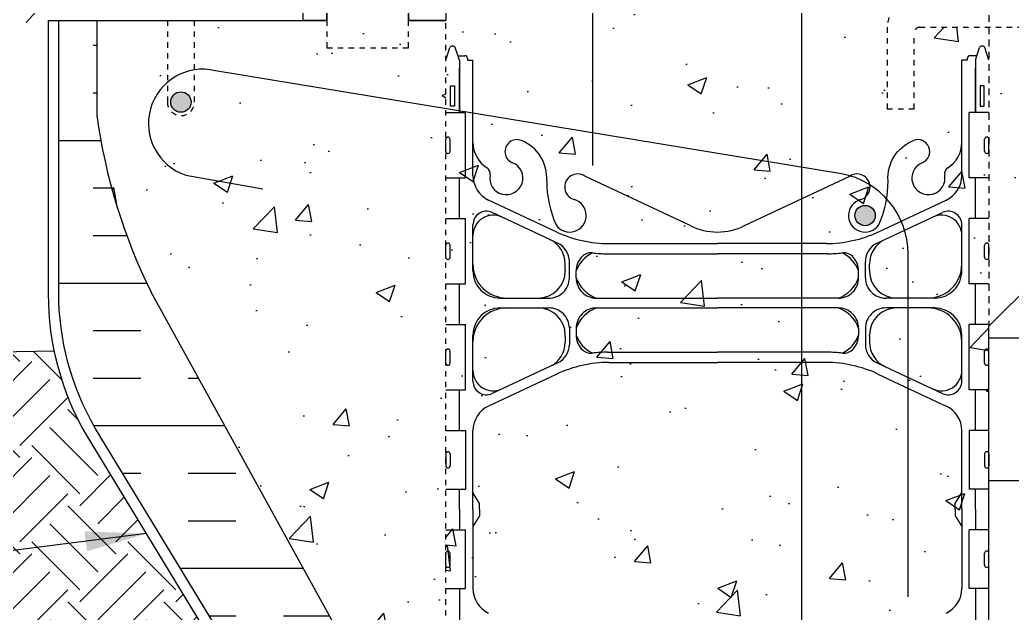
# Model space of a CAD drawing. Header units: inches. Extents: x 112.5 to 171.6, y -23.4 to 65.9.
# Drawn here: x 127.28 to 145.55, y 12.83 to 23.75 of the extents above; entities that cross this region are included whole.
import ezdxf

# ---------------------------------------------------------------- set-up
doc = ezdxf.new("R2010")
doc.units = ezdxf.units.IN
doc.header["$LTSCALE"] = 0.5
doc.header["$MEASUREMENT"] = 0
doc.linetypes.add('DASHED2', pattern=[0.375, 0.25, -0.125])
doc.linetypes.add('HIDDEN2', pattern=[0.1875, 0.125, -0.0625])
for name, color, linetype in [('HATCH', 12, 'Continuous'), ('Hidden2', 12, 'HIDDEN2'), ('LINE15', 9, 'Continuous'), ('line25', 2, 'Continuous'), ('LINE3', 3, 'Continuous'), ('LINE50', 5, 'Continuous'), ('LINE9', 9, 'Continuous'), ('TEXT', 4, 'Continuous'), ('Web_Edge', 9, 'Continuous')]:
    doc.layers.add(name, color=color, linetype=linetype)
doc.styles.add('DIM', font='romans.shx', dxfattribs={"width": 0.7})
doc.dimstyles.new('ext_12', dxfattribs={"dimscale": 12, "dimtxt": 0.09375, "dimasz": 0.09375, "dimexe": 0.09375, "dimexo": 0.0625, "dimgap": 0.0625, "dimtad": 1, "dimdec": 1, "dimzin": 3, "dimdsep": 46, "dimlunit": 4, "dimtxsty": 'DIM', "dimcen": 0.09, "dimdle": 0.09375, "dimclrt": 4, "dimadec": 0, "dimazin": 0, "dimtfac": 1, "dimtdec": 1, "dimtmove": 2, "dimatfit": 3, "dimfxl": 0, "dimfrac": 2, "dimtolj": 1, "dimtzin": 0, "dimarcsym": 0})

msp = doc.modelspace()

# ---------------------------------------------------------------- hatches: boundary and pattern name
at = {"layer": 'HATCH'}
h = msp.add_hatch(dxfattribs=at)
h.set_pattern_fill('INSUL', color=256, scale=7, style=0)
h.set_pattern_definition([(0, (-2791.040160974693, -373.2750730608213), (0, 2.625), []), (0, (-2791.040160974693, -372.4000730608213), (0, 2.625), [0.875, -0.875]), (0, (-2791.040160974693, -371.5250730608213), (0, 2.625), [0.875, -0.875])])
h.paths.add_polyline_path([(132.4964207367914, 23.7344410018903), (132.9339207367914, 23.7344410018903), (132.9339207367914, 24.2344410018903), (134.4339207367914, 24.2344410018903), (134.4339207367914, 23.73444100189031), (135.1214207367914, 23.7344410018903), (135.1214207367914, 41.73444100189032), (134.4339207367914, 41.7344410018903), (134.4339207367914, 42.2344410018903), (132.9339207367914, 42.2344410018903), (132.9339207367914, 41.7344410018903), (132.4964207367914, 41.7344410018903)])
h = msp.add_hatch(dxfattribs=at)
h.set_pattern_fill('INSUL', color=256, scale=7, style=0)
h.set_pattern_definition([(0, (25.23172057118137, -8.359081475926814), (0, 2.625), []), (0, (25.23172057118137, -7.484081475926814), (0, 2.625), [0.875, -0.875]), (0, (25.23172057118137, -6.609081475926814), (0, 2.625), [0.875, -0.875])])
h.paths.add_polyline_path([(147.7464207367914, 41.7344410018903), (147.3089207367914, 41.7344410018903), (147.3089207367914, 41.2344410018903), (145.8089207367914, 41.2344410018903), (145.8089207367914, 41.7344410018903), (145.1214207367914, 41.7344410018903), (145.1214207367914, 31.48444100189006), (147.7464207367914, 28.85944100189019), (147.7464207367914, 29.9844410018903)])
h.paths.add_polyline_path([(147.7464207367914, 20.7344410018903), (145.1214207367912, 18.10944100189015), (145.1214207367914, 5.734441001890303), (147.7464207367914, 5.734441001890303)])
at = {"layer": 'HATCH', "linetype": 'Continuous'}
h = msp.add_hatch(dxfattribs=at)
h.set_pattern_fill('AR-CONC', color=256, scale=0.5, style=0)
h.set_pattern_definition([(50, (0, 0), (3.586300913003767, -0.3137606749129755), [0.375, -4.125]), (355, (0, 0), (-0.693756668065, 3.760960668500059), [0.3, -3.3]), (100.4514, (0.2988584, -0.0261467), (2.892546908570108, 3.447197710304768), [0.31870095, -3.50571056]), (46.18420000000001, (0, 1), (5.336205243128222, -0.8275950716450904), [0.5625, -6.1875]), (96.6356, (0.444683725, 0.931033465), (4.673313527743517, 4.870589354502209), [0.47805144, -5.258565]), (351.1842, (0, 1), (4.673309725668136, 4.870593004626623), [0.45, -4.95]), (21, (0.5, 0.75), (2.984535260592308, -2.013094453326694), [0.375, -4.125]), (326.0000000000001, (0.5, 0.75), (1.216576659607909, 3.625750225234265), [0.3, -3.3]), (71.4514, (0.748711165, 0.58224197), (4.20111314290745, 1.612652483549762), [0.31870095, -3.50571056]), (37.50000000000001, (0, 0), (0.06079927658645334, 1.664469269156557), [0, -3.26, 0, -3.35, 0, -3.3125]), (7.499999999999999, (0, 0), (1.315347687210743, 1.972058559411801), [0, -1.91, 0, -3.185, 0, -1.2625]), (327.5, (-1.115, 0), (2.669112180862045, -0.112774358671899), [0, -1.25, 0, -3.9, 0, -5.175]), (317.5, (-1.615, 0), (2.915930846711931, 0.5005249116615882), [0, -1.625, 0, -2.59, 0, -3.675])])
edge = h.paths.add_edge_path()
edge.add_line((145.1214207367915, 23.60944100189041), (143.8464207367918, 23.60944100189042))
edge.add_arc((143.8464207367919, 23.50944100189045), 0.09999999999996588, 90.00000000003257, 180.0000000000326)
edge.add_line((143.7464207367919, 23.50944100189039), (143.7464207367919, 22.10944100189025))
edge.add_line((143.7464207367919, 22.10944100189025), (143.2464207367914, 22.1094410018903))
edge.add_line((143.2464207367914, 22.1094410018903), (143.2464207367919, 23.60944100189047))
edge.add_arc((143.7464207367919, 23.60944100189036), 0.5, 90, 179.999999999987, ccw=False)
edge.add_line((143.7464207367919, 24.10944100189036), (145.1214207367914, 24.10944100189036))
edge.add_line((145.1214207367914, 24.10944100189036), (145.1214207367914, 26.60944100189025))
edge.add_line((145.1214207367914, 26.60944100189025), (143.7464207367919, 26.60944100189025))
edge.add_arc((143.7464207367919, 27.10944100189025), 0.5000000000000001, 180.0000000000175, 270, ccw=False)
edge.add_line((143.2464207367919, 27.10944100189009), (143.2464207367914, 28.6094410018903))
edge.add_line((143.2464207367914, 28.6094410018903), (143.7464207367919, 28.60944100189036))
edge.add_line((143.7464207367919, 28.60944100189036), (143.7464207367919, 27.20944100189021))
edge.add_arc((143.8464207367919, 27.20944100189016), 0.09999999999996587, 179.9999999999674, 270)
edge.add_line((143.8464207367919, 27.10944100189019), (145.1214207367914, 27.1094410018902))
edge.add_line((145.1214207367914, 27.1094410018902), (145.1214207367914, 32.60944100189009))
edge.add_line((145.1214207367914, 32.60944100189009), (145.1214207367914, 33.52292488911251))
edge.add_spline(control_points=[(145.1214207367915, 33.52292488911251), (145.1068767381142, 33.52865871869952), (145.0588883123647, 33.54473385627558), (145.0067205901361, 33.59202262526141), (144.9262912387397, 33.58412949908718), (144.8368218960473, 33.58700058365799), (144.7330324515657, 33.58324884971667), (144.6518642470786, 33.54500946553959), (144.5343122681486, 33.48181626667573), (144.3698520817019, 33.46856460973798), (144.217211580509, 33.53585108610035), (144.0843160020735, 33.61167235649243), (143.947272559839, 33.62929980831314), (143.8234508270526, 33.63571597382278), (143.7332738565144, 33.60845937855717), (143.6817981400602, 33.52246837180233), (143.5740120061036, 33.45450699694315), (143.418431663573, 33.41976548691756), (143.289576506794, 33.40777268554171), (143.2156477652879, 33.40089199302608)], knot_values=[4.491613355270325, 4.491613355270325, 4.491613355270325, 4.491613355270325, 4.538250123130365, 4.640094603609229, 4.685656266849507, 4.773055795150253, 4.912503026678129, 4.988733970202601, 5.039656244947279, 5.313970574757235, 5.436620301584009, 5.538465090903561, 5.770769775542957, 5.839112097814477, 5.911139405844119, 6.039898137313805, 6.121992659595591, 6.287818594825758, 6.511013621111738, 6.511013621111738, 6.511013621111738, 6.511013621111738], degree=3, periodic=0)
edge.add_spline(control_points=[(143.2156477652879, 33.40089199302608), (143.1417190237817, 33.40777268554171), (143.0128638670027, 33.41976548691756), (142.8572835244721, 33.45450699694315), (142.7494973905155, 33.52246837180233), (142.6980216740613, 33.60845937855717), (142.6078447035231, 33.63571597382278), (142.4840229707368, 33.62929980831314), (142.3469795285023, 33.61167235649243), (142.2140839500667, 33.53585108610035), (142.0614434488739, 33.46856460973798), (141.8969832624271, 33.48181626667573), (141.7794312834971, 33.54500946553959), (141.69826307901, 33.58324884971667), (141.5944736345284, 33.58700058365799), (141.505004291836, 33.58412949908718), (141.4245749404396, 33.59202262526141), (141.372407218211, 33.54473385627558), (141.3244187924615, 33.52865871869952), (141.3098747937842, 33.52292488911251)], knot_values=[4.491613355270326, 4.491613355270326, 4.491613355270326, 4.491613355270326, 4.714808381556306, 4.880634316786473, 4.96272883906826, 5.091487570537946, 5.163514878567588, 5.231857200839107, 5.464161885478504, 5.566006674798055, 5.688656401624829, 5.962970731434785, 6.013893006179464, 6.090123949703935, 6.229571181231812, 6.316970709532558, 6.362532372772836, 6.464376853251699, 6.511013621111739, 6.511013621111739, 6.511013621111739, 6.511013621111739], degree=3, periodic=0)
edge.add_spline(control_points=[(141.3098747937842, 33.52292488911251), (141.2059169250563, 33.47202311811149), (141.049739133123, 33.39555246420423), (140.8571534035579, 33.4558653450147), (140.7495385837031, 33.52203835110039), (140.6980147800835, 33.60853134563091), (140.6078459637175, 33.63570281850021), (140.4840216894961, 33.62931318334042), (140.3469797282695, 33.61167027109757), (140.2140839078632, 33.5358515266681), (140.0614434790974, 33.46856429423117), (139.8969832607454, 33.48181628423117), (139.779431283748, 33.54500946292048), (139.6982630788571, 33.58324885131336), (139.5944736345597, 33.58700058333137), (139.5050042918329, 33.58412949911942), (139.4245749404411, 33.59202262524592), (139.3575648279714, 33.53127959120619), (139.2544552726281, 33.51389301934707), (139.2208141402685, 33.42352029882039), (139.1292113744794, 33.42936135128253), (139.0442878080084, 33.46762973295959), (138.9485761606452, 33.51320987751163), (138.8671337960974, 33.52922988021017), (138.7983855316185, 33.5174064081624), (138.6896027369243, 33.50945935153339), (138.5669910302941, 33.43428335294455), (138.4164993817286, 33.44250603787705), (138.3205248947154, 33.46654622916913), (138.2498011560804, 33.49223760727214), (138.2335861201164, 33.54747685947989), (138.1997407634185, 33.58989720644033), (138.1382101568893, 33.61380795808837), (138.0207308578753, 33.57800763041739), (137.8924756190538, 33.52883830762097), (137.7894014936229, 33.40473174704168), (137.6513924457854, 33.4419098806784), (137.5626631852081, 33.56553016324696), (137.3801792265068, 33.54919315277861), (137.181619912237, 33.40900326494571), (136.9335169949006, 33.62038564770917), (136.6750315980022, 33.4263320934456), (136.4212417659027, 33.69863114340628), (136.0538081613373, 33.42616802370625), (135.7013270573869, 33.72073272234703), (135.444468349095, 33.43436192096586), (135.2468667075373, 33.53563466881283), (135.1214207367914, 33.59992693917866)], knot_values=[0, 0, 0, 0, 0.3301213358466102, 0.4959472710767772, 0.5780417933585635, 0.7068005248282496, 0.7788278328578917, 0.8471701551294109, 1.079474839768808, 1.181319629088359, 1.303969355915133, 1.578283685725089, 1.629205960469768, 1.705436903994239, 1.844884135522116, 1.932283663822862, 1.97784532706314, 2.079689807542003, 2.18153428802107, 2.27810351335059, 2.300884172382059, 2.444938739651715, 2.557248173936109, 2.618145767843483, 2.689962849072867, 2.76475007934521, 2.943417452265709, 3.102883101017557, 3.196801504477602, 3.24772377922228, 3.314825285880196, 3.355589409357526, 3.408260029827934, 3.50071376528389, 3.710155290284527, 3.823990064038238, 3.940142590733362, 4.075720595346469, 4.257357605201291, 4.413906846803, 4.765546285579584, 4.98224618515269, 5.203994140933786, 5.661875515632536, 6.036977917789244, 6.249120405196453, 6.617939930672368, 6.617939930672368, 6.617939930672368, 6.617939930672368], degree=3, periodic=0)
edge.add_line((135.1214207367914, 33.59992693917864), (135.1214207367914, 23.7344410018903))
edge.add_line((135.1214207367914, 23.7344410018903), (135.1214207367914, 8.984441001890474))
edge.add_line((135.1214207367914, 8.984441001890474), (135.1214207367914, 5.734441001890304))
edge.add_line((135.1214207367914, 5.734441001890304), (138.9937330173435, 5.734441001890304))
edge.add_line((138.9937330173435, 5.734441001890304), (139.9937330173435, 6.734441001890296))
edge.add_line((139.9937330173435, 6.734441001890296), (139.9937330173435, 5.734441001890304))
edge.add_line((139.9937330173435, 5.734441001890304), (139.9937330173435, 4.734441001890303))
edge.add_line((139.9937330173435, 4.734441001890303), (140.9937330173434, 5.734441001890305))
edge.add_line((140.9937330173434, 5.734441001890305), (145.1214207367914, 5.734441001890304))
edge.add_line((145.1214207367914, 5.734441001890304), (145.1214207367914, 18.1094410018903))
edge.add_line((145.1214207367914, 18.1094410018903), (145.1214207367915, 23.60944100189041))
at = {"layer": 'HATCH'}
h = msp.add_hatch(dxfattribs=at)
h.set_pattern_fill('AR-CONC', color=256, scale=0.5, style=0)
h.set_pattern_definition([(49.99999999999999, (11.69737617636912, -129.9048036742911), (3.586300913003767, -0.3137606749129755), [0.375, -4.125]), (355, (11.69737617636912, -129.9048036742911), (-0.693756668065, 3.760960668500059), [0.3, -3.3]), (100.4514, (11.99623457636909, -129.9309503742911), (2.892546908570108, 3.447197710304768), [0.3187009499999996, -3.505710559999997]), (46.18420000000001, (11.69737617636912, -128.9048036742911), (5.336205243128222, -0.8275950716450904), [0.5625, -6.1875]), (96.63559999999998, (12.14205990136912, -128.9737702092911), (4.673313527743517, 4.870589354502209), [0.4780514399999996, -5.258564999999993]), (351.1842, (11.69737617636912, -128.9048036742911), (4.673309725668136, 4.870593004626623), [0.45, -4.95]), (21, (12.19737617636912, -129.1548036742911), (2.984535260592308, -2.013094453326694), [0.375, -4.125]), (326.0000000000001, (12.19737617636912, -129.1548036742911), (1.216576659607909, 3.625750225234265), [0.3, -3.3]), (71.4514, (12.44608734136915, -129.3225617042911), (4.20111314290745, 1.612652483549762), [0.31870095, -3.50571056]), (37.50000000000001, (11.69737617636912, -129.9048036742911), (0.06079927658645334, 1.664469269156557), [0, -3.26, 0, -3.35, 0, -3.3125]), (7.499999999999999, (11.69737617636912, -129.9048036742911), (1.315347687210743, 1.972058559411801), [0, -1.91, 0, -3.185, 0, -1.2625]), (327.5, (10.58237617636911, -129.9048036742911), (2.669112180862045, -0.112774358671899), [0, -1.25, 0, -3.9, 0, -5.175]), (317.5, (10.08237617636911, -129.9048036742911), (2.915930846711931, 0.5005249116615882), [0, -1.625, 0, -2.59, 0, -3.675])])
h.paths.add_polyline_path([(147.7464207367914, 27.4219410018903), (145.1214207367912, 27.4219410018903), (145.1214207367912, 23.29694100189033), (147.7464207367914, 23.29694100189033)])
h.paths.add_polyline_path([(147.7464207367914, 21.8594410018903), (147.7464207367914, 22.7969410018903), (145.1214207367912, 22.79694100189033), (145.1214207367912, 19.23444100189027)])
h.paths.add_polyline_path([(145.1214207367914, 31.48444100189033), (145.1214207367914, 27.92194100189025), (147.7464207367914, 27.92194100189027), (147.7464207367914, 28.85944100189025)])
h = msp.add_hatch(dxfattribs=at)
h.set_pattern_fill('INSUL', color=256, scale=7, style=0)
h.set_pattern_definition([(0, (-2867.369344917794, -416.8478394666566), (0, 2.625), []), (0, (-2867.369344917794, -415.9728394666566), (0, 2.625), [0.875, -0.875]), (0, (-2867.369344917794, -415.0978394666566), (0, 2.625), [0.875, -0.875])])
h.paths.add_polyline_path([(129.6964207367913, 18.73444100189036, -0.0795791067839555), (128.6964207367913, 21.98444100189036), (128.6964207367913, 23.73444100189036), (127.9964207367914, 23.73444100189036), (127.9964207367914, 18.73444100189036, 0.1316524975873954), (128.6662937178692, 16.23444100189036), (132.4042991396257, 10.0844410018905, -0.1043800181721882), (132.4964207367919, 9.609441001890474), (132.4964207367914, 5.734441001890474), (132.9339207367914, 5.734441001890474), (132.9339207367914, 6.234441001890474), (134.4339207367914, 6.234441001890474), (134.4339207367914, 5.734441001890474), (135.1214207367914, 5.734441001890474), (135.1214207367914, 8.984441001890474), (134.8714207367914, 8.984441001890474), (134.8714207367914, 9.359441001890474)])
h = msp.add_hatch(dxfattribs=at)
h.set_pattern_fill('AR-CONC', color=256, scale=0.5, style=0)
h.set_pattern_definition([(49.99999999999999, (-2867.369344917794, -416.8478394666566), (3.586300913003767, -0.3137606749129755), [0.375, -4.125]), (355, (-2867.369344917794, -416.8478394666566), (-0.693756668065, 3.760960668500059), [0.3, -3.3]), (100.4514, (-2867.070486517794, -416.8739861666567), (2.892546908570108, 3.447197710304768), [0.3187009499999995, -3.505710559999996]), (46.18420000000001, (-2867.369344917794, -415.8478394666566), (5.336205243128222, -0.8275950716450908), [0.5625, -6.1875]), (96.6356, (-2866.924661192794, -415.9168060016567), (4.673313527743517, 4.870589354502209), [0.4780514399999994, -5.258564999999991]), (351.1842, (-2867.369344917794, -415.8478394666566), (4.673309725668136, 4.870593004626623), [0.45, -4.95]), (21, (-2866.869344917794, -416.0978394666566), (2.984535260592308, -2.013094453326694), [0.375, -4.125]), (326.0000000000001, (-2866.869344917794, -416.0978394666566), (1.216576659607909, 3.625750225234265), [0.3, -3.3]), (71.4514, (-2866.620633752794, -416.2655974966567), (4.20111314290745, 1.612652483549762), [0.31870095, -3.50571056]), (37.50000000000001, (-2867.369344917794, -416.8478394666566), (0.06079927658645334, 1.664469269156557), [0, -3.26, 0, -3.35, 0, -3.3125]), (7.499999999999999, (-2867.369344917794, -416.8478394666566), (1.315347687210743, 1.972058559411801), [0, -1.91, 0, -3.185, 0, -1.2625]), (327.5, (-2868.484344917794, -416.8478394666566), (2.669112180862045, -0.112774358671899), [0, -1.25, 0, -3.9, 0, -5.175]), (317.5, (-2868.984344917794, -416.8478394666566), (2.915930846711931, 0.5005249116615884), [0, -1.625, 0, -2.59, 0, -3.675])])
h.paths.add_polyline_path([(134.8714207367914, 9.35944100189019), (134.871420736791, 8.984441001890474), (135.1214207367914, 8.984441001890474), (135.121420736791, 23.73444100189025), (130.496420736791, 23.73444100189036), (130.4964207367914, 22.23444100189042, -1), (129.9964207367914, 22.23444100189042), (129.9964207367914, 23.73444100189042), (128.6964207367913, 23.7344410018903), (128.6964207367913, 21.98444100189195, 0.07957910678395538), (129.6964207367903, 18.73444100189172)])
h = msp.add_hatch(dxfattribs=at)
h.set_pattern_fill('EARTH', color=256, scale=5, angle=45, style=0)
h.set_pattern_definition([(45, (0, 0), (1.110223024625157e-16, 1.767766952966369), [1.25, -1.25]), (45, (-0.3314563036811941, 0.3314563036811942), (1.110223024625157e-16, 1.767766952966369), [1.25, -1.25]), (45, (-0.6629126073623882, 0.6629126073623883), (1.110223024625157e-16, 1.767766952966369), [1.25, -1.25]), (135, (-0.6629126073623882, 0.8838834764831844), (-1.767766952966369, 2.220446049250313e-16), [1.25, -1.25]), (135, (-0.3314563036811941, 1.215339780164379), (-1.767766952966369, 2.220446049250313e-16), [1.25, -1.25]), (135, (1.110223024625157e-16, 1.546796083845573), (-1.767766952966369, 2.220446049250313e-16), [1.25, -1.25])])
edge = h.paths.add_edge_path()
edge.add_spline(control_points=[(120.8376547427698, 12.77218549208268), (121.5454673752609, 11.97049778573313), (124.2623789829206, 10.07816791204898), (128.7896548091898, 9.233137337750001), (131.2311904781047, 6.481241545122369), (131.8937664988794, 5.734441001890303)], knot_values=[0, 0, 0, 0, 1.960740272846692, 9.898370891313377, 12.85475256925777, 12.85475256925777, 12.85475256925777, 12.85475256925777], degree=3, periodic=0)
edge.add_line((131.8937664988794, 5.734441001890304), (132.4359787537933, 5.734441001890304))
edge.add_line((132.4359787537933, 5.734441001890304), (132.4359787537938, 9.617012743879435))
edge.add_arc((131.4840605196101, 9.634379103056116), 0.952076632946348, 358.954838049134, 381.9741185307469)
edge.add_line((132.3669716186269, 9.99063449773146), (131.099135460885, 12.0765577349556))
edge.add_line((131.099135460885, 12.0765577349556), (130.9559851714787, 12.0765577349556))
edge.add_line((130.9559851714787, 12.0765577349556), (128.5049806878783, 16.10910340393939))
edge.add_arc((132.9964207367913, 18.70470016326458), 5.187499999999838, 191.6439143472148, 210.0235556856277, ccw=False)
edge.add_line((127.9156750995736, 17.6577140029493), (112.5155323273426, 17.38875414143682))
edge.add_spline(control_points=[(112.5155323273426, 17.38875414143682), (113.7909573741029, 16.98868929909154), (115.4912475735991, 16.45535624880335), (116.9706038997263, 15.53246297227142), (117.3310238333989, 15.28522402936997)], knot_values=[17.5414522740905, 17.5414522740905, 17.5414522740905, 17.5414522740905, 21.50619453546922, 22.82691567915188, 22.82691567915188, 22.82691567915188, 22.82691567915188], degree=3, periodic=0)
edge.add_line((117.3310238333989, 15.28522402936997), (117.8286574701801, 14.55702374494442))
edge.add_line((117.8286574701801, 14.55702374494442), (124.4759570726225, 14.55702374494442))
edge.add_line((124.4759570726225, 14.55702374494442), (124.4759570726225, 12.77218549208268))
edge.add_line((124.4759570726225, 12.77218549208268), (120.8376547427699, 12.77218549208269))
at = {"layer": 'LINE3'}
for points in [[(130.4339207367914, 22.23444100189036, 1), (130.0589207367914, 22.23444100189036, 1)], [(143.0273920418688, 20.14598778070015, 1), (142.6523920418688, 20.14598778070015, 1)]]:
    msp.add_hatch(color=256, dxfattribs=at).paths.add_polyline_path(points)

# ---------------------------------------------------------------- linework, layer by layer
at = {"layer": 'Hidden2'}
for p, q in [((128.6964207367913, 23.73444100189036), (129.9964207367914, 23.73444100189036)), ((129.9964207367914, 23.73444100189036), (129.9964207367914, 22.23444100189036)), ((130.4964207367914, 22.23444100189036), (130.4964207367914, 23.73444100189036)), ((130.4964207367914, 23.73444100189036), (132.4964207367914, 23.7344410018903)), ((135.1214207367914, 8.984441001890474), (135.1214207367914, 23.73444100189019)), ((135.1214207367914, 8.984441001890474), (135.1214207367914, 23.73444100189019))]:
    msp.add_line(p, q, dxfattribs=at)
at = {"layer": 'Hidden2', "color": 9}
for p, q in [((128.6964207367913, 23.73444100189036), (129.9964207367914, 23.73444100189036)), ((130.4964207367914, 23.73444100189036), (132.4964207367914, 23.7344410018903))]:
    msp.add_line(p, q, dxfattribs=at)
at = {"layer": 'Hidden2'}
msp.add_lwpolyline([(132.4964207367914, 23.7344410018903), (132.9339207367914, 23.7344410018903), (132.9339207367914, 24.2344410018903), (134.4339207367914, 24.2344410018903), (134.4339207367914, 23.7344410018903), (135.1214207367914, 23.7344410018903)], dxfattribs=at)
msp.add_arc((130.2464207367914, 22.23444100189036), 0.25, 180, 0, dxfattribs=at)
at = {"layer": 'LINE15', "linetype": 'HIDDEN2'}
msp.add_lwpolyline([(149.2464207367914, 24.10944100189036), (143.7464207367919, 24.10944100189036, 0.4142135623730284), (143.2464207367919, 23.60944100189047), (143.2464207367914, 22.1094410018903), (143.7464207367919, 22.10944100189025), (143.7464207367919, 23.50944100189039, -0.414213562373095), (143.8464207367918, 23.60944100189042), (149.2464207367914, 23.60944100189037)], format="xyb", dxfattribs=at)
at = {"layer": 'line25'}
for p, q in [((135.1214207367914, 41.7344410018903), (135.1214207367914, 23.7344410018903)), ((128.6964207367913, 23.73444100189036), (128.6964207367913, 21.98444100189036)), ((135.1214207367914, 22.03944100188406), (135.4863733310333, 22.03944100188406)), ((135.4863733310333, 20.83944100188407), (135.4863733310333, 22.03944100188411)), ((145.1214207367914, 22.03944100188406), (144.7564681425495, 22.03944100188406)), ((144.7564681425495, 20.83944100188407), (144.7564681425495, 22.03944100188411)), ((135.1214207367914, 20.83944100188407), (135.4863733310333, 20.83944100188401)), ((145.1214207367914, 20.83944100188407), (144.7564681425495, 20.83944100188401)), ((147.7464207367914, 20.7344410018903), (145.1214207367914, 18.1094410018903)), ((135.1214207367914, 20.08944100188407), (135.4863733310333, 20.08944100188407)), ((135.4863733310333, 18.88944100188408), (135.4863733310333, 20.08944100188413)), ((145.1214207367914, 20.08944100188407), (144.7564681425495, 20.08944100188407)), ((144.7564681425495, 18.88944100188408), (144.7564681425495, 20.08944100188413)), ((135.1214207367914, 18.88944100188408), (135.4863733310333, 18.88944100188402)), ((145.1214207367914, 18.88944100188408), (144.7564681425495, 18.88944100188402)), ((134.8714207367914, 9.359441001890474), (129.6964207367913, 18.73444100189036)), ((135.1214207367914, 18.13944100188402), (135.4863733310333, 18.13944100188402)), ((135.4863733310333, 16.93944100188403), (135.4863733310333, 18.13944100188408)), ((145.1214207367914, 18.13944100188402), (144.7564681425495, 18.13944100188402)), ((144.7564681425495, 16.93944100188403), (144.7564681425495, 18.13944100188408)), ((145.1214207367914, 5.734441001890303), (145.1214207367914, 18.1094410018903)), ((135.1214207367914, 16.93944100188403), (135.4863733310333, 16.93944100188398)), ((145.1214207367914, 16.93944100188403), (144.7564681425495, 16.93944100188398)), ((135.1214207367914, 16.18944100188403), (135.4863733310333, 16.18944100188409)), ((135.4863733310333, 16.18944100188403), (135.4863733310333, 15.10944100188399)), ((145.1214207367914, 16.18944100188403), (144.7564681425495, 16.18944100188409)), ((144.7564681425495, 16.18944100188403), (144.7564681425495, 15.10944100188399)), ((135.1214207367914, 15.10944100188405), (135.4863733310333, 15.10944100188405)), ((145.1214207367914, 15.10944100188405), (144.7564681425495, 15.10944100188405)), ((135.1214207367914, 14.35944100188405), (135.4863733310333, 14.35944100188405)), ((135.4863733310333, 13.27944100188407), (135.4863733310333, 14.35944100188411)), ((145.1214207367914, 14.35944100188405), (144.7564681425495, 14.35944100188405)), ((144.7564681425495, 13.27944100188407), (144.7564681425495, 14.35944100188411)), ((135.1214207367914, 13.27944100188407), (135.4863733310333, 13.27944100188401)), ((145.1214207367914, 13.27944100188407), (144.7564681425495, 13.27944100188401))]:
    msp.add_line(p, q, dxfattribs=at)
msp.add_arc((139.3417290320284, 23.48107432350176), 10.75, 188.0028121455211, 206.2026457925838, dxfattribs=at)
at = {"layer": 'LINE3'}
for p, q in [((137.8293254416345, 21.06357816247896), (137.8293254416345, 51.35632129105551)), ((141.6674190375555, 32.15399636481855), (141.6674190375555, 5.734441001890303)), ((142.4041166906386, 20.91413665705815), (130.8811171080148, 22.81147343031478)), ((130.3343350051655, 20.88959263848082), (131.7533686715236, 20.63624575586446)), ((143.6327852606821, 13.12905168225824), (143.6327852606821, 19.43888099951342))]:
    msp.add_line(p, q, dxfattribs=at)
for centre in [(130.2464207367914, 22.23444100189036), (142.8398920418688, 20.14598778070015)]:
    msp.add_circle(centre, 0.1875, dxfattribs=at)
for centre, radius, start, end in [((130.6491059022397, 21.83876031721579), 1, 76.5844911902202, 251.6530163822938), ((142.1327852606823, 19.43888099951361), 1.499999999999773, 359.9999999999927, 79.57853458062623)]:
    msp.add_arc(centre, radius, start, end, dxfattribs=at)
at = {"layer": 'LINE50'}
for p, q in [((132.4964207367914, 23.7344410018903), (132.4964207367914, 41.7344410018903)), ((112.5155323273426, 17.38875414143682), (127.9156750995735, 17.6577140029493))]:
    msp.add_line(p, q, dxfattribs=at)
for points in [[(132.4964207367914, 23.7344410018903), (132.9339207367914, 23.7344410018903), (132.9339207367914, 24.2344410018903), (134.4339207367914, 24.2344410018903), (134.4339207367914, 23.7344410018903), (135.1214207367914, 23.7344410018903)], [(135.1214207367914, 23.7344410018903), (134.4339207367914, 23.7344410018903), (134.4339207367914, 24.2344410018903), (132.9339207367914, 24.2344410018903), (132.9339207367914, 23.7344410018903), (132.4964207367914, 23.7344410018903)]]:
    msp.add_lwpolyline(points, dxfattribs=at)
msp.add_lwpolyline([(132.4964207367914, 5.734441001890474), (132.4964207367919, 9.609441001890474, 0.1043800181721882), (132.4042991396257, 10.0844410018905), (128.6662937178692, 16.23444100189036, -0.1316524975873954), (127.9964207367914, 18.73444100189036), (127.9964207367914, 23.73444100189036), (128.6964207367913, 23.73444100189036)], format="xyb", dxfattribs=at)
at = {"layer": 'LINE9', "linetype": 'DASHED2'}
msp.add_line((145.1214207367914, 32.60944100189009), (145.1214207367914, 18.1094410018903), dxfattribs=at)
at = {"layer": 'LINE9'}
for p, q in [((135.1614243567545, 21.58944100188407), (135.1614243567554, 21.58944100188413)), ((145.0814171168284, 21.58944100188407), (145.0814171168275, 21.58944100188413)), ((135.1214207367914, 21.49444100188421), (135.121424356755, 21.49444100188421)), ((135.1214207367914, 21.3844410018842), (135.121424356755, 21.3844410018842)), ((135.1214243567545, 21.32944100188419), (135.1214243567545, 21.54944100188405)), ((135.2014243567544, 21.32944100188413), (135.2014243567554, 21.54944100188405)), ((145.0414171168284, 21.32944100188413), (145.0414171168275, 21.54944100188405)), ((145.1214171168284, 21.32944100188419), (145.1214171168284, 21.54944100188405)), ((145.1214207367914, 21.49444100188421), (145.1214171168279, 21.49444100188421)), ((145.1214207367914, 21.3844410018842), (145.1214171168279, 21.3844410018842)), ((135.1614243567545, 21.28944100188417), (135.1614243567545, 21.28944100188411)), ((145.0814171168284, 21.28944100188417), (145.0814171168284, 21.28944100188411)), ((135.1214243567545, 19.3794410018842), (135.1214243567545, 19.59944100188406)), ((135.1614243567545, 19.63944100188408), (135.1614243567554, 19.63944100188414)), ((135.2014243567544, 19.37944100188415), (135.2014243567554, 19.59944100188406)), ((145.0414171168284, 19.37944100188415), (145.0414171168275, 19.59944100188406)), ((145.0814171168284, 19.63944100188408), (145.0814171168275, 19.63944100188414)), ((145.1214171168284, 19.3794410018842), (145.1214171168284, 19.59944100188406)), ((135.1214207367914, 19.54444100188428), (135.121424356755, 19.54444100188422)), ((135.1214207367914, 19.43444100188421), (135.121424356755, 19.43444100188421)), ((145.1214207367914, 19.54444100188428), (145.1214171168279, 19.54444100188422)), ((145.1214207367914, 19.43444100188421), (145.1214171168279, 19.43444100188421)), ((135.1614243567545, 19.33944100188418), (135.1614243567545, 19.33944100188413)), ((145.0814171168284, 19.33944100188418), (145.0814171168284, 19.33944100188413)), ((135.1214207367914, 17.59444100188418), (135.121424356755, 17.59444100188418)), ((135.1214243567545, 17.42944100188416), (135.1214243567545, 17.64944100188401)), ((135.1614243567545, 17.68944100188403), (135.1614243567554, 17.68944100188409)), ((135.2014243567544, 17.4294410018841), (135.2014243567554, 17.64944100188401)), ((145.0414171168284, 17.4294410018841), (145.0414171168275, 17.64944100188401)), ((145.0814171168284, 17.68944100188403), (145.0814171168275, 17.68944100188409)), ((145.1214171168284, 17.42944100188416), (145.1214171168284, 17.64944100188401)), ((145.1214207367914, 17.59444100188418), (145.1214171168279, 17.59444100188418)), ((135.1214207367914, 17.48444100188416), (135.121424356755, 17.48444100188416)), ((135.1614243567545, 17.38944100188414), (135.1614243567545, 17.38944100188408)), ((145.0814171168284, 17.38944100188414), (145.0814171168284, 17.38944100188408)), ((145.1214207367914, 17.48444100188416), (145.1214171168279, 17.48444100188416)), ((135.1214243567545, 15.75944100188403), (135.1214243567545, 15.53944100188417)), ((135.1614243567545, 15.79944100188405), (135.1614243567545, 15.79944100188411)), ((135.2014243567544, 15.75944100188408), (135.2014243567554, 15.53944100188417)), ((145.0414171168284, 15.75944100188408), (145.0414171168275, 15.53944100188417)), ((145.0814171168284, 15.79944100188405), (145.0814171168284, 15.79944100188411)), ((145.1214171168284, 15.75944100188403), (145.1214171168284, 15.53944100188417)), ((135.1214207367914, 15.70444100188402), (135.121424356755, 15.70444100188402)), ((135.1214207367914, 15.59444100188401), (135.121424356755, 15.59444100188401)), ((145.1214207367914, 15.70444100188402), (145.1214171168279, 15.70444100188402)), ((145.1214207367914, 15.59444100188401), (145.1214171168279, 15.59444100188401)), ((135.1614243567545, 15.49944100188415), (135.1614243567554, 15.49944100188409)), ((145.0814171168284, 15.49944100188415), (145.0814171168275, 15.49944100188409)), ((135.1214243567545, 13.70944100188407), (135.1214243567545, 13.92944100188393)), ((135.1614243567545, 13.96944100188395), (135.1614243567554, 13.96944100188401)), ((135.2014243567544, 13.70944100188402), (135.2014243567554, 13.92944100188393)), ((145.0414171168284, 13.70944100188402), (145.0414171168275, 13.92944100188393)), ((145.0814171168284, 13.96944100188395), (145.0814171168275, 13.96944100188401)), ((145.1214171168284, 13.70944100188407), (145.1214171168284, 13.92944100188393)), ((135.1214207367914, 13.87444100188409), (135.121424356755, 13.87444100188409)), ((135.1214207367914, 13.76444100188408), (135.121424356755, 13.76444100188408)), ((145.1214207367914, 13.87444100188409), (145.1214171168279, 13.87444100188409)), ((145.1214207367914, 13.76444100188408), (145.1214171168279, 13.76444100188408)), ((135.1614243567545, 13.66944100188405), (135.1614243567545, 13.669441001884)), ((145.0814171168284, 13.66944100188405), (145.0814171168284, 13.669441001884))]:
    msp.add_line(p, q, dxfattribs=at)
msp.add_lwpolyline([(132.3220649533608, 28.10913394286343), (132.3220649533608, 23.95913394286334), (127.6344045518531, 23.95913394286345), (127.3962563853944, 23.69988805015847)], dxfattribs=at)
msp.add_lwpolyline([(130.9559851714787, 12.0765577349556), (128.5049806878783, 16.1091034039394, -0.1317570615111504), (127.8089207367914, 18.70470016326487), (127.8089207367914, 23.73444100189036), (132.4964207367914, 23.7344410018903)], format="xyb", dxfattribs=at)
at = {"layer": 'LINE9', "color": 8, "linetype": 'DASHED2', "ltscale": 0.15}
msp.add_lwpolyline([(132.9339207367914, 23.7344410018903), (132.9339207367914, 23.7344410018903), (132.9339207367914, 23.2344410018903), (134.4339207367914, 23.2344410018903), (134.4339207367914, 23.7344410018903), (134.4339207367914, 23.7344410018903)], dxfattribs=at)
at = {"layer": 'LINE9'}
for centre, start, end in [((135.1614243567545, 21.54944100188405), 89.99999999992184, 180), ((135.1614243567554, 21.54944100188411), 359.999999999899, 90), ((145.0814171168275, 21.54944100188411), 90, 180.000000000101), ((145.0814171168284, 21.54944100188405), 0, 90.00000000007815), ((135.1614243567545, 21.32944100188413), 179.9999999999121, 270.0000000000521), ((135.1614243567545, 21.32944100188413), 270, 0), ((145.0814171168284, 21.32944100188413), 180, 270), ((145.0814171168284, 21.32944100188413), 269.9999999999479, 8.79359758331033e-11), ((135.1614243567545, 19.59944100188406), 89.99999999992184, 180), ((135.1614243567554, 19.59944100188412), 359.999999999899, 90), ((145.0814171168275, 19.59944100188412), 90, 180.000000000101), ((145.0814171168284, 19.59944100188406), 0, 90.00000000007815), ((135.1614243567545, 19.37944100188415), 179.9999999999121, 270.0000000000521), ((135.1614243567545, 19.37944100188415), 270, 0), ((145.0814171168284, 19.37944100188415), 180, 270), ((145.0814171168284, 19.37944100188415), 269.9999999999479, 8.79359758331033e-11), ((135.1614243567545, 17.64944100188401), 89.99999999992184, 180), ((135.1614243567554, 17.64944100188407), 359.999999999899, 90), ((145.0814171168275, 17.64944100188407), 90, 180.000000000101), ((145.0814171168284, 17.64944100188401), 0, 90.00000000007815), ((135.1614243567545, 17.4294410018841), 179.9999999999121, 270.0000000000521), ((135.1614243567545, 17.4294410018841), 270, 0), ((145.0814171168284, 17.4294410018841), 180, 270), ((145.0814171168284, 17.4294410018841), 269.9999999999479, 8.79359758331033e-11), ((135.1614243567545, 15.75944100188408), 89.99999999994789, 180.0000000000879), ((135.1614243567545, 15.75944100188408), 0, 90), ((145.0814171168284, 15.75944100188408), 90, 180), ((145.0814171168284, 15.75944100188408), 359.9999999999121, 90.00000000005213), ((135.1614243567545, 15.53944100188417), 180, 270.0000000000782), ((135.1614243567554, 15.53944100188411), 270, 1.009635278083779e-10), ((145.0814171168275, 15.53944100188411), 179.999999999899, 270), ((145.0814171168284, 15.53944100188417), 269.9999999999218, 0), ((135.1614243567545, 13.92944100188393), 89.99999999992184, 180), ((135.1614243567554, 13.92944100188399), 359.999999999899, 90), ((145.0814171168275, 13.92944100188399), 90, 180.000000000101), ((145.0814171168284, 13.92944100188393), 0, 90.00000000007815), ((135.1614243567545, 13.70944100188402), 179.9999999999121, 270.0000000000521), ((135.1614243567545, 13.70944100188402), 270, 0), ((145.0814171168284, 13.70944100188402), 180, 270), ((145.0814171168284, 13.70944100188402), 269.9999999999479, 8.79359758331033e-11)]:
    msp.add_arc(centre, 0.04, start, end, dxfattribs=at)
at = {"layer": 'Web_Edge'}
for p, q in [((135.1214207367914, 23.00570788534392), (135.1964207367913, 23.23570788534394)), ((135.3714207367914, 23.00570788534392), (135.2964207367916, 23.23570788534394)), ((144.8714207367914, 23.00570788534392), (144.9464207367913, 23.23570788534394)), ((145.1214207367923, 23.00570788534392), (145.0464207367925, 23.23570788534394)), ((135.3453337802696, 23.08570788534385), (135.4714207367913, 23.08570788534396)), ((135.5214207367915, 23.0357078853439), (135.5214207367915, 23.03570788534401)), ((135.5214207367915, 23.0357078853439), (135.521420736792, 23.00570788534392)), ((144.7214207367913, 23.0357078853439), (144.7214207367913, 23.00570788534392)), ((144.7214207367913, 23.0357078853439), (144.7214207367913, 23.03570788534401)), ((144.8975076933132, 23.08570788534385), (144.7714207367915, 23.08570788534396)), ((135.3714207367914, 23.00570788534336), (135.371420736791, 22.039441001884)), ((135.5214207367915, 23.00570788534392), (135.6214207367914, 23.00570788534392)), ((135.6214207367892, 20.88375498643794), (135.6214207367919, 23.00570788534392)), ((144.7214207367913, 23.00570788534392), (144.6214207367914, 23.00570788534392)), ((144.6214207367942, 20.88375498643794), (144.6214207367914, 23.00570788534392)), ((144.8714207367914, 23.00570788534336), (144.8714207367905, 22.039441001884)), ((139.6214207367914, 19.9599452199175), (137.6839956133497, 20.87014219857085)), ((140.6214207367919, 19.9599452199175), (142.5588458602336, 20.87014219857085)), ((137.1676977844152, 19.84205023593213), (135.9094823008452, 20.43089507501955)), ((143.0751436891681, 19.84205023593213), (144.3333591727381, 20.43089507501955)), ((137.1436871761364, 19.65455023593219), (135.9773899558257, 20.20037733503673)), ((143.0991542974469, 19.65455023593219), (144.2654515177576, 20.20037733503673)), ((135.6214207367855, 19.12570788534541), (135.6214207367873, 19.97394737982714)), ((144.6214207367978, 19.12570788534541), (144.621420736796, 19.97394737982714)), ((138.1214207557585, 19.62991983282305), (140.1214207367919, 19.62991983282299)), ((142.1214207178248, 19.62991983282305), (140.1214207367914, 19.62991983282299)), ((138.0974101474802, 19.44241983282305), (140.1214207367919, 19.44241983282305)), ((142.1454313261032, 19.44241983282305), (140.1214207367914, 19.44241983282305)), ((137.3214207367835, 19.14922174515542), (137.3214207367831, 19.25332383011008)), ((137.396420736792, 19.00070788534444), (137.396420736792, 19.29773560496548)), ((142.8464207367913, 19.00070788534444), (142.8464207367913, 19.29773560496548)), ((142.9214207367998, 19.14922174515542), (142.9214207368003, 19.25332383011008)), ((137.3214207367835, 19.14922174515542), (137.3214207367835, 19.12570788534438)), ((137.521420736792, 19.00070788534444), (137.521420736792, 19.1266636282335)), ((142.7214207367913, 19.00070788534444), (142.7214207367913, 19.1266636282335)), ((142.9214207367998, 19.14922174515542), (142.9214207367998, 19.12570788534438)), ((136.1214207367855, 18.62570788534438), (137.021420736792, 18.62570788534433)), ((137.896420736792, 18.62570788534438), (140.1214207367919, 18.62570788534438)), ((142.3464207367913, 18.62570788534438), (140.1214207367914, 18.62570788534438)), ((144.1214207367978, 18.62570788534438), (143.2214207367913, 18.62570788534433)), ((136.1214207367833, 18.44570788534443), (137.021420736792, 18.44570788534443)), ((137.896420736792, 18.44570788534443), (140.1214207367919, 18.44570788534443)), ((142.3464207367913, 18.44570788534443), (140.1214207367914, 18.44570788534443)), ((144.1214207368001, 18.44570788534443), (143.2214207367913, 18.44570788534443)), ((135.6214207367823, 17.09746839085986), (135.6214207367833, 17.94570788534534)), ((137.3214207367835, 17.9221940255334), (137.3214207367835, 17.94570788534443)), ((137.3214207367835, 17.9221940255334), (137.3214207367831, 17.81809194057874)), ((137.396420736792, 18.07070788534438), (137.396420736792, 17.77368016572333)), ((137.521420736792, 18.07070788534438), (137.521420736792, 17.95702027186192)), ((137.521420736792, 18.07070788534438), (137.521420736792, 17.94498875852784)), ((142.7214207367913, 18.07070788534438), (142.7214207367913, 17.95702027186192)), ((142.7214207367913, 18.07070788534438), (142.7214207367913, 17.94498875852784)), ((142.8464207367913, 18.07070788534438), (142.8464207367913, 17.77368016572333)), ((142.9214207367998, 17.9221940255334), (142.9214207367998, 17.94570788534443)), ((142.9214207367998, 17.9221940255334), (142.9214207368003, 17.81809194057874)), ((144.621420736801, 17.09746839085986), (144.6214207368001, 17.94570788534534)), ((138.0982305458427, 17.62937988429948), (140.1214207367919, 17.62937988429948)), ((142.1446109277406, 17.62937988429948), (140.1214207367914, 17.62937988429948)), ((137.1445075744985, 17.41724948119), (135.9773899558207, 16.87103843564924)), ((138.1214207557585, 17.44149593786588), (140.1214207367919, 17.44149593786588)), ((142.1214207178248, 17.44149593786588), (140.1214207367914, 17.44149593786588)), ((143.0983338990848, 17.41724948119), (144.2654515177626, 16.87103843564924)), ((137.1676977844152, 17.22936553475668), (135.9094823008366, 16.64052069566563)), ((143.0751436891681, 17.22936553475668), (144.3333591727467, 16.64052069566563)), ((135.6214207367773, 14.73444100189036), (135.6214207367801, 16.18766078424792)), ((144.6214207368055, 14.73444100189036), (144.6214207368028, 16.18766078424792)), ((135.7414207367772, 14.84679100189081), (135.6214207367778, 15.04679100189085)), ((135.7414207367772, 14.84679100189035), (135.6214207367778, 15.0467910018904)), ((144.5014207368056, 14.84679100189035), (144.6214207368051, 15.0467910018904)), ((144.5014207368056, 14.84679100189081), (144.6214207368051, 15.04679100189085)), ((135.7414207367772, 14.73444100189059), (135.7414207367772, 14.84679100189001)), ((135.7414207367772, 14.73444100189013), (135.7414207367772, 14.84679100188956)), ((144.5014207368056, 14.73444100189013), (144.5014207368056, 14.84679100188956)), ((144.5014207368056, 14.73444100189059), (144.5014207368056, 14.84679100189001)), ((135.6214207367773, 14.73444100189036), (135.6214207367801, 13.2812212195328)), ((135.7414207367772, 14.62209100189071), (135.6214207367778, 14.42209100189078)), ((135.7414207367772, 14.62209100189025), (135.6214207367778, 14.42209100189032)), ((135.7414207367772, 14.73444100189104), (135.7414207367772, 14.6220910018915)), ((135.7414207367772, 14.73444100189059), (135.7414207367772, 14.62209100189105)), ((144.5014207368056, 14.73444100189059), (144.5014207368056, 14.62209100189105)), ((144.5014207368056, 14.73444100189104), (144.5014207368056, 14.6220910018915)), ((144.5014207368056, 14.62209100189025), (144.6214207368051, 14.42209100189032)), ((144.5014207368056, 14.62209100189071), (144.6214207368051, 14.42209100189078)), ((144.6214207368055, 14.73444100189036), (144.6214207368028, 13.2812212195328))]:
    msp.add_line(p, q, dxfattribs=at)
for points in [[(135.3714207367914, 22.03944100188406), (135.3714207367914, 22.85570788534395)], [(144.8714207367914, 22.03944100188406), (144.8714207367914, 22.85570788534395)], [(135.3714207367914, 20.08944100188407), (135.3714207367914, 20.83944100188401)], [(144.8714207367914, 20.08944100188407), (144.8714207367914, 20.83944100188401)], [(135.3714207367914, 18.13944100188402), (135.3714207367914, 18.88944100188402)], [(144.8714207367914, 18.13944100188402), (144.8714207367914, 18.88944100188402)], [(135.3714207367914, 16.18944100188409), (135.3714207367914, 16.93944100188398)], [(144.8714207367914, 16.18944100188409), (144.8714207367914, 16.93944100188398)], [(135.3714207367914, 14.73444100189036), (135.3714207367914, 15.10944100188405)], [(144.8714207367914, 14.73444100189036), (144.8714207367914, 15.10944100188405)], [(135.3714207367914, 14.73444100189036), (135.3714207367914, 14.35944100188405)], [(144.8714207367914, 14.73444100189036), (144.8714207367914, 14.35944100188405)], [(135.3714207367914, 13.27944100188401), (135.3714207367914, 12.52944100188412)], [(144.8714207367914, 13.27944100188401), (144.8714207367914, 12.52944100188412)]]:
    msp.add_lwpolyline(points, dxfattribs=at)
for points in [[(135.2814207367917, 22.1557078853439), (135.2114207367916, 22.1557078853439), (135.2114207367916, 22.5357078853439), (135.2814207367917, 22.5357078853439)], [(144.9614207367911, 22.1557078853439), (145.0314207367913, 22.1557078853439), (145.0314207367913, 22.5357078853439), (144.9614207367911, 22.5357078853439)]]:
    msp.add_lwpolyline(points, close=True, dxfattribs=at)
msp.add_lwpolyline([(143.2631317100225, 20.78429885693382, -0.325312471216074), (143.7297220723333, 21.52647103883729)], format="xyb", dxfattribs=at)
for centre, radius, start, end in [((135.2464207367919, 23.20904121867775), 0.0566666666662005, 28.07248693555999, 151.9275130646615), ((144.996420736791, 23.20904121867775), 0.0566666666662005, 28.07248693533852, 151.92751306444), ((135.4714207367913, 23.03570788534401), 0.05, 0, 90), ((144.7714207367915, 23.03570788534401), 0.05, 90, 180), ((136.171420736788, 21.49039340701975), 0.55, 179.9999999998665, 238.0732001258494), ((136.4314207367914, 21.32220325276901), 0.22, 68.19625201055808, 248.1962520105581), ((136.2364207367908, 20.83476094849087), 0.7450000000002927, 356.1161338595757, 68.19754595742195), ((143.8114207367915, 21.32220325276901), 0.22, 291.8037479894419, 111.8037479894419), ((144.0714207367949, 21.49039340701975), 0.55, 301.9267998741506, 1.335324077465643e-10), ((135.8144568552555, 20.9175044236371), 0.125, 348.9055631699609, 58.07320012575543), ((136.2364207367912, 20.83476094849098), 0.305, 168.9055631699708, 68.19625201061426), ((144.0064207367917, 20.83476094849098), 0.305, 111.8037479893857, 11.09443683002918), ((144.4283846183274, 20.9175044236371), 0.125, 121.9267998742445, 191.0944368300391), ((136.1214207367892, 20.88375498643771), 0.5, 179.9999999999186, 244.9204062482341), ((137.5506587574249, 20.67058949161813), 0.2400000000001852, 56.24999999998388, 254.2746540496554), ((142.6921827161585, 20.67058949161813), 0.2400000000001666, 285.7253459503446, 123.7500000000122), ((144.1214207367942, 20.88375498643771), 0.5, 295.0795937517659, 8.142219984546603e-11), ((138.9797096991904, 20.78480710310461), 1.999999999999852, 180.0145601804252, 203.9638288235124), ((141.2631317743924, 20.78480710310467), 2, 336.0361711764876, 359.9854398195715), ((137.402949431714, 20.14598778069976), 0.3050000000002298, 214.6703224341317, 74.27465404965537), ((142.8398920418688, 20.14598778070015), 0.3050000000005331, 105.7253459502905, 325.3296775658168), ((135.8714207367873, 19.97394737982668), 0.25, 64.92040597845445, 179.999999999886), ((135.9964207367855, 19.77743560496734), 0.375, 64.92040597845445, 179.9999999999218), ((144.2464207367978, 19.77743560496734), 0.375, 7.816531185164739e-11, 115.0795940215455), ((144.371420736796, 19.97394737982668), 0.25, 1.139910797836524e-10, 115.0795940215455), ((140.1214207367919, 20.96478251179181), 1.122362678968764, 243.5453838838049, 270), ((140.1214207367914, 20.96478251179181), 1.122362678968764, 270, 296.454616116195), ((138.1214207557585, 21.87991983282305), 2.25, 244.9204059784544, 269.9999995170165), ((142.1214207178248, 21.87991983282305), 2.25, 270.0000004829835, 295.0795940215456), ((136.8214207367831, 19.25332383010962), 0.5, 5.862398388873555e-11, 64.92040597842568), ((138.0974101474802, 21.69241983282305), 2.25, 244.9204059784544, 245.9476369141213), ((137.0202616710597, 19.29739820480413), 0.3761592170496542, 0.05139208869406284, 64.80806497701434), ((143.2225798025236, 19.29739820480413), 0.3761592170496542, 115.1919350229856, 179.9486079113059), ((143.4214207368003, 19.25332383010962), 0.5, 115.0795940215743, 179.9999999999414), ((142.1454313261032, 21.69241983282305), 2.25, 294.0523630858786, 295.0795940215456), ((138.104518892026, 18.90386140135459), 0.6242149396959077, 117.0965594592041, 159.0881071481234), ((137.8975798025243, 19.12632622806981), 0.3761592170496542, 138.3704075169235, 179.9486079113059), ((137.8032814545989, 19.21013535421437), 0.25, 86.12089310279778, 138.3704075169235), ((138.0974101474802, 21.69241983282305), 2.25, 262.9227740523067, 270), ((142.1454313261032, 21.69241983282305), 2.25, 270, 277.0772259476933), ((142.4395600189844, 19.21013535421437), 0.25, 41.62959248307653, 93.87910689720223), ((142.1383225815574, 18.90386140135459), 0.6242149396959077, 20.91189285187658, 62.90344054079588), ((142.3452616710591, 19.12632622806981), 0.3761592170496542, 0.05139208869406284, 41.62959248307653), ((136.2464207367851, 19.25070788534438), 0.625, 179.9999999998828, 270), ((143.9964207367983, 19.25070788534438), 0.625, 270, 1.172479677774711e-10), ((136.1214207367855, 19.12570788534438), 0.5, 179.9999999998893, 270), ((136.8214207367835, 19.12570788534438), 0.5, 270, 0), ((137.021420736792, 19.00070788534438), 0.375, 270, 1.302755197527456e-11), ((138.1032290856204, 19.20751623417274), 0.6174711717250514, 199.5681561993871, 250.4318438006206), ((137.896420736792, 19.00070788534438), 0.375, 179.999999999987, 270), ((142.1396123879629, 19.20751623417274), 0.6174711717250514, 289.5681561993794, 340.4318438006128), ((142.3464207367913, 19.00070788534438), 0.375, 270, 1.302755197527456e-11), ((143.2214207367913, 19.00070788534438), 0.375, 179.999999999987, 270), ((143.4214207367998, 19.12570788534438), 0.5, 180, 270), ((144.1214207367978, 19.12570788534438), 0.5, 270, 1.107341917898338e-10), ((136.2464207367851, 17.82070788534443), 0.625, 90, 180.0000000001172), ((136.1214207367833, 17.94570788534443), 0.5, 90, 179.9999999998958), ((136.8214207367835, 17.94570788534443), 0.5, 0, 90), ((137.021420736792, 18.07070788534443), 0.375, 359.9999999999902, 90), ((137.896420736792, 18.07070788534443), 0.375, 90, 180.000000000013), ((138.1032290856204, 17.86417960825062), 0.6174711717250514, 109.6458310330724, 160.4318438006129), ((142.3464207367913, 18.07070788534443), 0.375, 359.999999999987, 90), ((142.1396123879629, 17.86417960825062), 0.6174711717250514, 19.56815619938716, 70.35416896692765), ((143.2214207367913, 18.07070788534443), 0.375, 90, 180.0000000000098), ((143.4214207367998, 17.94570788534443), 0.5, 90, 180), ((143.9964207367983, 17.82070788534443), 0.625, 359.9999999998828, 90), ((144.1214207368001, 17.94570788534443), 0.5, 1.042204158021965e-10, 90), ((138.104518892026, 18.1677909854067), 0.6242149396959077, 200.9118928518766, 242.894882495893), ((137.8975286695493, 17.94531127413185), 0.3761080710372169, 180.0491315714874, 221.6134668452277), ((142.1383225815574, 18.1677909854067), 0.6242149396959077, 297.105117504107, 339.0881071481235), ((142.345312804034, 17.94531127413185), 0.3761080710372169, 318.3865331547723, 359.9508684285126), ((136.8214207367831, 17.81809194057919), 0.5, 295.0795940215743, 359.9999999999446), ((137.0203128040346, 17.77400268124663), 0.3761080710372169, 295.1869919048812, 359.9508684285158), ((143.2225286695487, 17.77400268124663), 0.3761080710372169, 180.0491315714842, 244.8130080951188), ((143.4214207368003, 17.81809194057919), 0.5, 180.0000000000554, 244.9204059784257), ((137.8032449765677, 17.86156265731657), 0.25, 221.6134668452277, 273.8987903812736), ((138.0982305458427, 15.37937988429948), 2.25, 90, 97.09701530482775), ((142.1446109277406, 15.37937988429948), 2.25, 82.90298469517228, 90), ((142.4395964970157, 17.86156265731657), 0.25, 266.1012096187264, 318.3865331547723), ((138.0982305458427, 15.37937988429948), 2.25, 114.0752427888962, 115.0795940215743), ((138.1214207557585, 15.19149593786588), 2.25, 90.00000048298345, 115.0795940215455), ((142.1214207178248, 15.19149593786588), 2.25, 64.92040597845445, 89.99999951701653), ((142.1446109277406, 15.37937988429948), 2.25, 64.92040597842568, 65.92475721110384), ((135.9964207367855, 17.29398016572148), 0.375, 180.0000000000782, 295.0795940215456), ((144.2464207367978, 17.29398016572148), 0.375, 244.9204059784544, 359.9999999999218), ((135.8714207367823, 17.0974683908594), 0.25, 179.9999999998958, 295.0795940215456), ((144.371420736801, 17.0974683908594), 0.25, 244.9204059784544, 1.042204158021965e-10), ((136.1214207367805, 16.18766078424747), 0.5, 115.0795937517371, 179.9999999998958), ((144.1214207368028, 16.18766078424747), 0.5, 1.042204158021965e-10, 64.9204062482628), ((136.1214207367801, 13.28122121953371), 0.5, 180.0000000001042, 244.9204062482629), ((144.1214207368028, 13.28122121953371), 0.5, 295.0795937517371, 359.9999999998958)]:
    msp.add_arc(centre, radius, start, end, dxfattribs=at)

# ---------------------------------------------------------------- leaders
at = {"layer": 'TEXT'}
msp.add_leader([(129.6096207452368, 14.29168058448243), (126.1498916487434, 13.85321166211759), (124.3721580206649, 13.85321166211759)], dimstyle='ext_12', override={"dimgap": 0.0625, "dimtad": 0}, dxfattribs=at)

doc.saveas('drawing.dxf')
